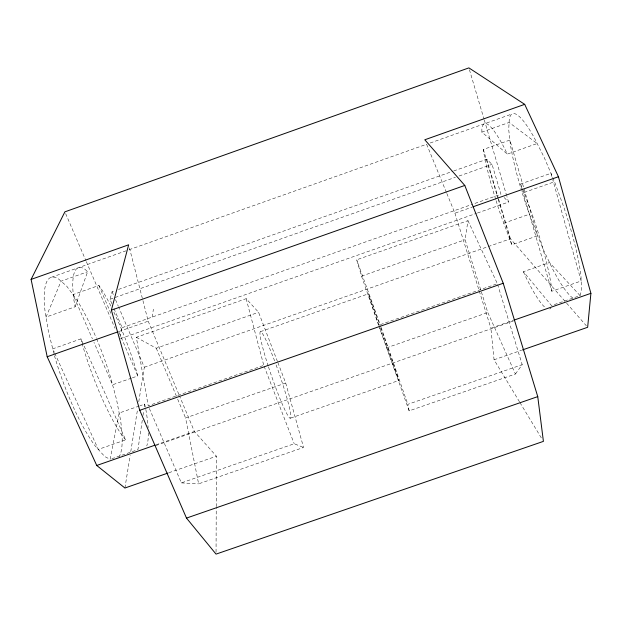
<?xml version="1.0" encoding="UTF-8"?>
<svg xmlns="http://www.w3.org/2000/svg" width="622" height="622" viewBox="0 0 622 622"><rect width="100%" height="100%" fill="white"/><g stroke="black" fill="none" stroke-linecap="round" stroke-linejoin="round"><path stroke-width="0.47" stroke-dasharray="3.11 2.33" d="M481.871 132.097L481.879 128.7A98.237 14.951 70.7 0 1 504.224 147.733L507.295 154.093L537.175 143.534L509.099 122.456L481.871 132.097L507.295 154.093M216.052 552.181L216.231 507.591M216.238 506.627L216.44 456.221L194.398 431.458L179.494 395.887M142.29 420.231L137.936 449.628L111.906 458.694M142.99 415.488L143.69 410.745M144.25 406.951L144.677 404.106L140.121 405.699M378.876 326.083L409.152 410.854L515.42 374.016L487.811 312.524L465.101 239.758L467.954 220.662L356.686 259.802L361.522 276.145L378.565 325.174M124.921 488.013L130.154 455.421M130.768 451.588L137.54 409.408M138.776 401.742L144.32 367.229L118.545 306.802M152.141 317.096L153.409 309.204M120.007 337.062L122.153 327.654L113.429 307.276M111.913 303.73L110.016 299.299L112.108 291.695L114.852 290.723M580.062 295.606L549.514 262.546L523.382 271.69L551.481 305.565L580.062 295.606L581.508 290.404L580.995 276.456A98.315 17.47 70.7 0 0 563.827 207.157L554.272 181.033L544.025 157.063L533.971 137.213A98.315 17.47 70.7 0 0 509.286 118.981L508.718 129.64L510.437 144.895A98.315 17.47 70.7 0 0 521.415 190.184M75.106 306.802L87.601 271.783L85.051 269.326A97.04 20.969 70.6 0 0 73.862 299.905L75.106 306.802L46.051 317.072L61.057 281.191L87.601 271.783M515.42 374.016L522.2 364.663L497.67 284.619M51.463 277.257L128.179 250.06M129.096 249.733L426.568 144.273M430.222 142.982L512.24 113.904M110.871 306.032A97.04 20.969 70.6 0 0 101.674 289.44L98.882 285.451L72.992 294.61L92.39 338.811M495.641 199.258A98.237 14.951 70.7 0 1 484.04 154.233L483.348 149.443L509.892 140.059L537.626 235.761L511.813 244.804L501.083 215.958A98.237 14.951 70.7 0 1 495.928 200.183M118.522 289.424L452.839 171.268M453.749 170.949L486.723 159.294L492.049 164.356L500.935 194.243L473.466 203.915M110.016 299.299L455.405 177.301M459.067 176.01L492.049 164.356M54.752 353.242L98.299 449.411L125.636 439.871L80.953 338.889L52.753 348.825L54.355 352.355M522.27 189.57L520.645 183.98L550.968 173.297L552.53 178.864M122.153 327.654L472.557 204.241M119.074 331.44L148.191 321.185L129.127 246.67M446.837 193.481L454.915 213.175L472.323 207.048M524.144 192.455L554.536 181.756M120.497 338.617L476.514 213.33M477.424 213.012L508.547 202.057L506.891 196.466M262.857 365.689L148.191 405.777L136.358 337.311L246.156 298.684L258.581 312.298L277.707 362.167M503.719 223.251L529.446 214.209M136.358 337.311L156.278 348.234L258.581 312.298M361.522 276.145L465.101 239.758M144.32 367.229L510.444 238.794L565.958 302.416M260.462 331.658L368.325 293.841A45.981 0.474 70.6 0 1 380.415 326.783M131.467 378.153L112.566 384.785L93.945 342.349M132.369 377.842L137.765 375.945L135.853 369.048A97.04 20.969 70.6 0 0 113.663 311.7M139.211 406.018L119.167 413.031L110.11 459.324L104.76 456.556L95.182 445.966A96.962 23.348 70.6 0 1 54.798 356.873L48.469 331.938L44.916 310.137A96.962 23.348 70.6 0 1 58.336 278.796L66.694 286.151L75.923 298.544A96.962 23.348 70.6 0 1 96.231 337.901M285.708 383.02L303.552 447.467L198.62 483.846L185.566 417.953L285.708 383.02L278.057 363.077M386.456 347.877L487.811 312.524M522.542 190.503L551.792 291.236L581.158 280.988L552.787 179.797M156.06 444.808L194.398 431.458M519.487 401.82L494.07 359.788L490.89 328.183L512.909 320.509M155.819 445.546L513.414 320.999M290.63 418.093L398.788 380.477M168.85 472.751L216.44 456.221M494.07 359.788L521.594 350.233M149.334 408.436L181.383 482.89L294.214 443.75L303.552 447.467M409.152 410.854L407.814 404.339L522.2 364.663M181.383 482.89L198.62 483.846M504.108 197.501L508.547 202.057M566.595 303.155L586.375 325.819M125.636 439.871L122.69 436.372A97.04 21.07 70.6 0 1 83.068 346.921L82.127 343.352M519.984 402.644L541.918 438.899M467.954 220.662L497.39 283.702L380.174 324.676L356.686 259.802M523.382 271.69L526.15 277.715A98.237 14.951 70.7 0 0 545.914 308.061M98.882 285.451L111.081 313.846M119.09 332.475L137.765 375.945M65.652 213.626L85.922 260.727M86.302 261.621L114.992 328.276M112.108 291.695L113.624 295.248M115.521 299.687L118.172 305.907M156.278 348.234L177.301 398.29M177.682 399.184L185.566 417.953M148.191 321.185L179.12 394.993M520.645 183.98L522.441 188.287M522.799 189.15L533.381 217.855A98.237 14.951 70.7 0 1 551.442 286.765L551.792 291.236M426.63 144.257L446.472 192.587M264.125 366.272L294.214 443.75M381.123 327.429L407.814 404.339M454.915 213.175L478.994 290.155M479.282 291.08L490.89 328.183M486.723 159.294L498.308 198.123M498.58 199.04L510.444 238.794M483.348 149.443L497.997 198.511M498.269 199.444L511.813 244.804M469.439 69.75L484.033 119.129M484.305 120.062L506.619 195.533M246.156 298.684L263.775 365.371M80.953 338.889L81.894 342.458M144.677 404.106L146.03 410.559A97.04 20.969 70.6 0 1 148.129 427.641M380.726 327.662A45.981 0.474 70.6 0 1 398.85 380.578A45.981 0.474 70.6 0 1 379.148 325.967M378.845 325.096A45.981 0.474 70.6 0 1 368.341 293.848M276.106 364.958A45.834 4.012 70.9 0 1 290.357 418.311A45.834 4.012 70.9 0 1 268.479 366.887M268.191 366.008A45.834 4.012 70.9 0 1 260.361 331.705A45.834 4.012 70.9 0 1 274.815 361.46M96.604 338.772A96.962 23.348 70.6 0 1 110.708 377.865L116.524 399.495L120.427 419.5A96.962 23.348 70.6 0 1 119.447 456.338M573.017 298.125A98.315 17.47 70.7 0 1 552.383 268.548L543.527 249.997L534.85 229.067L526.795 206.916A98.315 17.47 70.7 0 1 521.695 191.109M551.006 307.906A98.237 14.951 70.7 0 1 549.739 309.033M148.331 432.819A97.04 20.969 70.6 0 1 146.753 445.904"/><path stroke-width="0.93" d="M167.932 473.07L124.921 488.013L96.737 465.474L47.194 356.748L31.1 279.41L64.89 211.845L468.887 67.884L524.696 104.348L558.432 176.726L590.9 293.343L587.65 327.289L522.511 349.914M524.696 104.348L424.795 139.779L464.789 185.449L503.221 283.267L537.75 396.618L543.41 441.371L216.044 554.116L186.491 518.087L139.748 410.318L111.377 310.16L128.653 244.811L31.1 279.41M111.377 310.16L464.789 185.449M47.194 356.748L118.164 331.759M473.241 206.722L558.432 176.726M139.748 410.318L503.221 283.267M96.737 465.474L155.15 445.127M513.826 320.19L590.9 293.343M186.491 518.087L537.75 396.618"/></g></svg>
